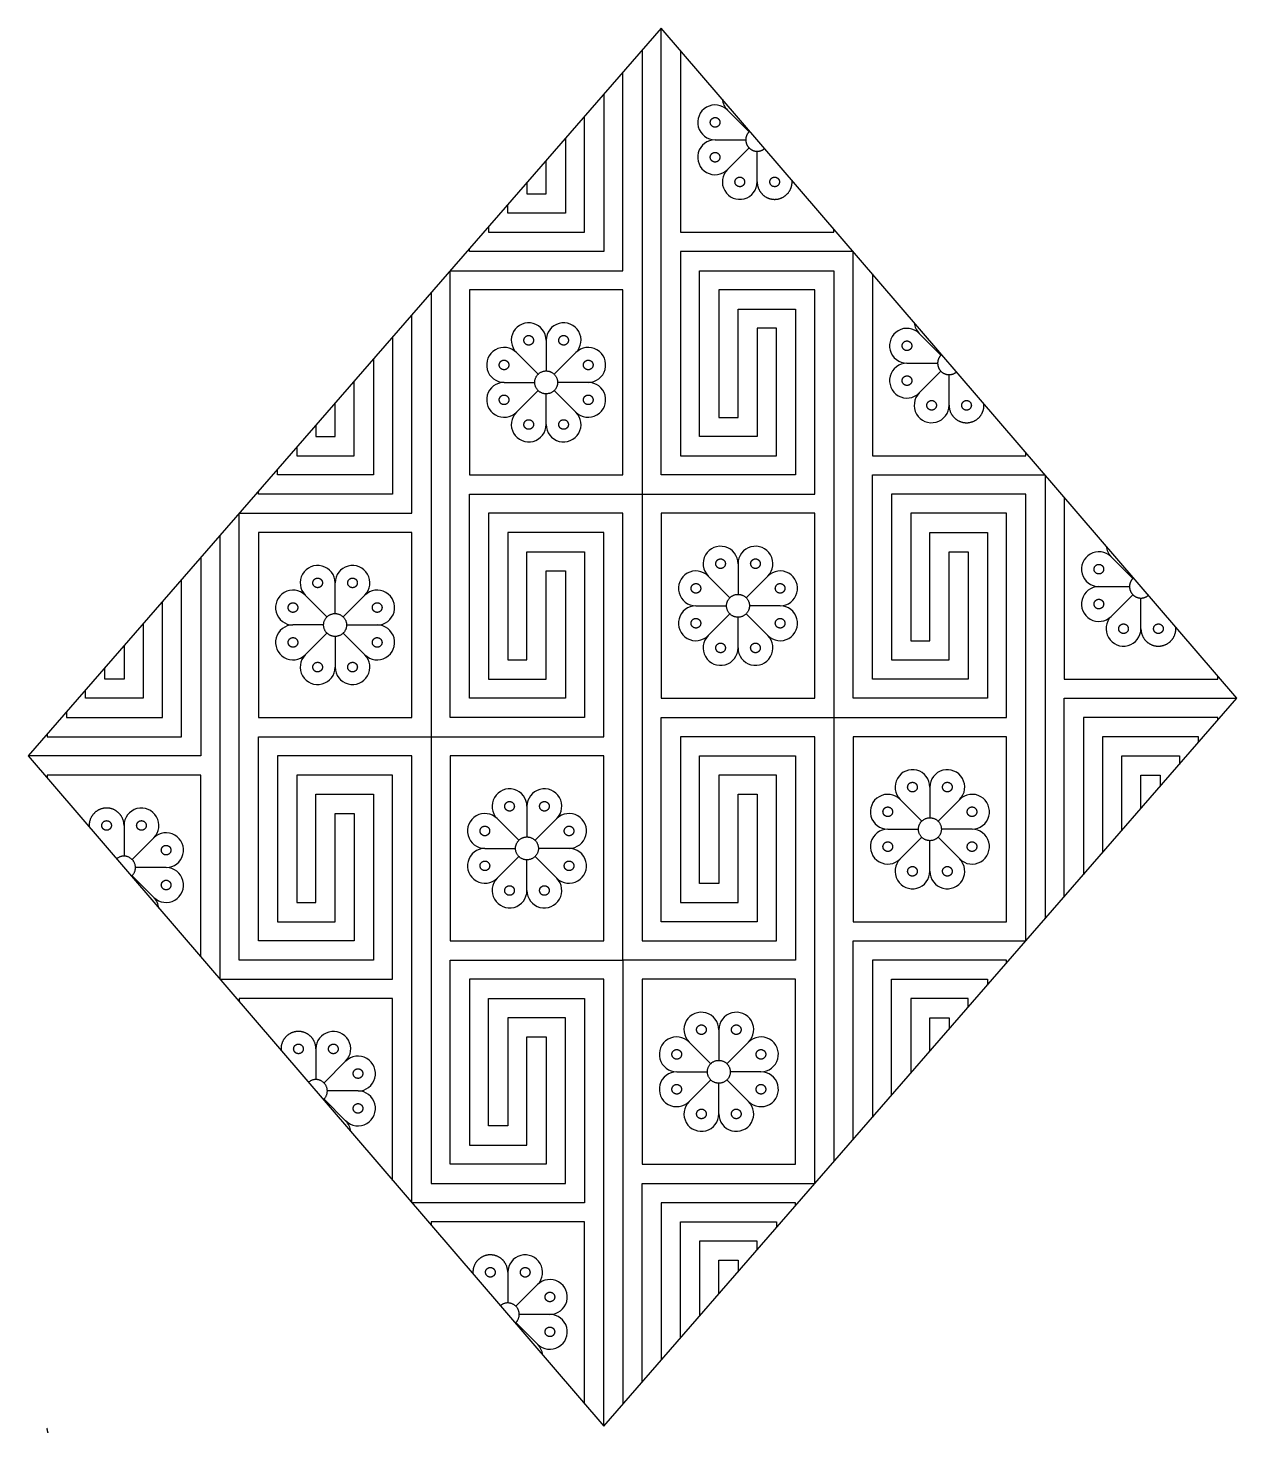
# Model space of a CAD drawing. Header units: millimetres. Extents: x -101 to 102, y -117 to 99.
# Drawn here: x 11.37 to 52.86, y -49.96 to -1.75 of the extents above; entities that cross this region are included whole.
import ezdxf

# ---------------------------------------------------------------- set-up
doc = ezdxf.new("R2010")
doc.units = ezdxf.units.MM
doc.header["$MEASUREMENT"] = 0
doc.layers.add('Layer 03', color=5, linetype='Continuous')

msp = doc.modelspace()

# ---------------------------------------------------------------- linework, layer by layer
at = {"layer": 'Layer 03'}
for p, q in [((33.102, -1.749), (11.373, -26.723)), ((33.102, -17.082), (33.102, -1.749)), ((52.857, -24.748), (33.102, -1.749)), ((32.444, -2.506), (32.444, -17.74)), ((33.761, -2.516), (33.761, -8.757)), ((31.785, -10.074), (31.785, -3.263)), ((31.127, -4.019), (31.127, -9.415)), ((30.469, -8.757), (30.469, -4.776)), ((35.373, -4.56), (36.117, -5.304)), ((29.81, -5.533), (29.81, -8.098)), ((34.95, -5.582), (36.002, -5.582)), ((35.373, -6.604), (36.117, -5.86)), ((36.395, -7.027), (36.395, -5.975)), ((29.152, -7.44), (29.152, -6.29)), ((28.493, -7.047), (28.493, -7.44)), ((28.493, -7.44), (29.152, -7.44)), ((27.835, -8.098), (27.835, -7.803)), ((29.81, -8.098), (27.835, -8.098)), ((27.176, -8.56), (27.176, -8.757)), ((39.028, -8.757), (39.028, -8.648)), ((27.176, -8.757), (30.469, -8.757)), ((33.761, -8.757), (39.028, -8.757)), ((26.518, -9.415), (26.518, -9.317)), ((31.127, -9.415), (26.518, -9.415)), ((39.687, -9.415), (33.761, -9.415)), ((33.761, -9.415), (33.761, -16.423)), ((39.687, -24.748), (39.687, -9.415)), ((25.859, -25.407), (25.859, -10.074)), ((25.859, -10.074), (31.785, -10.074)), ((34.419, -15.765), (34.419, -10.074)), ((34.419, -10.074), (39.028, -10.074)), ((39.028, -10.074), (39.028, -25.407)), ((40.346, -10.182), (40.346, -16.423)), ((25.2, -10.831), (25.201, -26.065)), ((31.785, -10.732), (26.518, -10.732)), ((26.518, -10.732), (26.518, -17.082)), ((31.785, -17.082), (31.785, -10.732)), ((38.37, -10.732), (35.078, -10.732)), ((35.078, -10.732), (35.078, -15.106)), ((38.37, -17.74), (38.37, -10.732)), ((35.736, -15.106), (35.736, -11.391)), ((35.736, -11.391), (37.712, -11.391)), ((37.712, -11.391), (37.712, -17.082)), ((24.542, -18.399), (24.542, -11.588)), ((37.053, -12.049), (36.395, -12.049)), ((36.395, -12.049), (36.395, -15.765)), ((37.053, -16.423), (37.053, -12.049)), ((23.884, -12.344), (23.884, -17.74)), ((29.151, -12.462), (29.151, -13.514)), ((41.958, -12.227), (42.701, -12.971)), ((28.13, -12.885), (28.874, -13.629)), ((30.173, -12.885), (29.429, -13.629)), ((23.225, -13.101), (23.225, -17.082)), ((41.534, -13.248), (42.586, -13.248)), ((22.567, -16.423), (22.567, -13.858)), ((27.707, -13.907), (28.758, -13.907)), ((30.596, -13.907), (29.544, -13.907)), ((41.958, -14.27), (42.701, -13.526)), ((42.979, -14.693), (42.979, -13.642)), ((28.13, -14.929), (28.874, -14.185)), ((29.151, -15.352), (29.151, -14.3)), ((30.173, -14.929), (29.429, -14.185)), ((21.908, -15.765), (21.908, -14.615)), ((21.25, -15.371), (21.25, -15.765)), ((35.078, -15.106), (35.736, -15.106)), ((21.25, -15.765), (21.908, -15.765)), ((36.395, -15.765), (34.419, -15.765)), ((20.592, -16.128), (20.592, -16.423)), ((45.613, -16.423), (45.613, -16.315)), ((20.592, -16.423), (22.567, -16.423)), ((33.761, -16.423), (37.053, -16.423)), ((40.346, -16.423), (45.613, -16.423)), ((19.933, -17.082), (19.933, -16.885)), ((23.225, -17.082), (19.933, -17.082)), ((26.518, -17.082), (31.785, -17.082)), ((37.712, -17.082), (33.102, -17.082)), ((40.346, -24.09), (40.346, -17.082)), ((40.346, -17.082), (46.272, -17.082)), ((46.272, -17.082), (46.272, -32.316)), ((19.275, -17.74), (19.275, -17.642)), ((23.884, -17.74), (19.275, -17.74)), ((26.518, -24.748), (26.518, -17.74)), ((26.518, -17.74), (32.444, -17.74)), ((32.444, -17.74), (38.37, -17.74)), ((32.444, -17.74), (32.444, -33.073)), ((45.613, -17.74), (41.004, -17.74)), ((41.004, -17.74), (41.004, -23.431)), ((45.613, -33.073), (45.613, -17.74)), ((46.93, -17.848), (46.93, -24.09)), ((18.616, -33.731), (18.616, -18.399)), ((18.616, -18.399), (18.616, -18.399)), ((18.616, -18.399), (24.542, -18.399)), ((31.786, -18.399), (27.176, -18.399)), ((27.176, -18.399), (27.176, -24.09)), ((31.786, -33.731), (31.786, -18.399)), ((38.37, -18.399), (33.102, -18.399)), ((33.102, -18.399), (33.102, -24.748)), ((38.37, -24.748), (38.37, -18.399)), ((44.955, -18.399), (41.663, -18.399)), ((41.663, -18.399), (41.663, -22.773)), ((44.955, -25.407), (44.955, -18.399)), ((17.958, -19.155), (17.958, -34.39)), ((24.542, -19.057), (19.275, -19.057)), ((19.275, -19.057), (19.275, -25.407)), ((24.542, -25.407), (24.542, -19.057)), ((31.127, -19.057), (27.835, -19.057)), ((27.835, -19.057), (27.835, -23.431)), ((31.127, -26.065), (31.127, -19.057)), ((42.321, -22.773), (42.321, -19.057)), ((42.321, -19.057), (44.296, -19.057)), ((44.296, -19.057), (44.296, -24.748)), ((28.493, -23.431), (28.493, -19.716)), ((28.493, -19.716), (30.469, -19.716)), ((30.469, -19.716), (30.469, -25.407)), ((42.98, -23.431), (42.98, -19.716)), ((42.98, -19.716), (43.638, -19.716)), ((43.638, -19.716), (43.638, -24.09)), ((17.299, -19.912), (17.299, -26.723)), ((35.736, -20.128), (35.736, -21.18)), ((48.542, -19.893), (49.286, -20.637)), ((16.641, -26.065), (16.641, -20.669)), ((29.152, -24.09), (29.152, -20.374)), ((29.152, -20.374), (29.81, -20.374)), ((29.81, -20.374), (29.81, -24.748)), ((34.714, -20.552), (35.458, -21.295)), ((36.758, -20.552), (36.014, -21.295)), ((21.63, -21.954), (20.887, -21.21)), ((21.908, -21.839), (21.908, -20.787)), ((22.186, -21.954), (22.93, -21.21)), ((48.119, -20.915), (49.171, -20.915)), ((48.542, -21.937), (49.286, -21.193)), ((15.982, -25.407), (15.982, -21.426)), ((34.291, -21.573), (35.343, -21.573)), ((37.181, -21.573), (36.129, -21.573)), ((49.564, -22.36), (49.564, -21.308)), ((34.714, -22.595), (35.458, -21.851)), ((35.736, -23.018), (35.736, -21.966)), ((36.758, -22.595), (36.014, -21.851)), ((15.324, -22.183), (15.324, -24.748)), ((21.515, -22.232), (20.463, -22.232)), ((21.63, -22.51), (20.887, -23.254)), ((21.908, -22.625), (21.908, -23.677)), ((22.186, -22.51), (22.93, -23.254)), ((22.301, -22.232), (23.353, -22.232)), ((14.665, -22.939), (14.665, -24.09)), ((41.663, -22.773), (42.321, -22.773)), ((27.835, -23.431), (28.493, -23.431)), ((41.004, -23.431), (42.98, -23.431)), ((14.007, -24.09), (14.007, -23.696)), ((14.665, -24.09), (14.007, -24.09)), ((27.176, -24.09), (29.152, -24.09)), ((43.638, -24.09), (40.346, -24.09)), ((46.93, -24.09), (52.198, -24.09)), ((52.198, -24.09), (52.198, -23.981)), ((13.348, -24.748), (13.348, -24.453)), ((15.324, -24.748), (13.348, -24.748)), ((29.81, -24.748), (26.518, -24.748)), ((31.127, -49.723), (52.857, -24.748)), ((33.102, -24.748), (38.37, -24.748)), ((44.296, -24.748), (39.687, -24.748)), ((46.93, -31.559), (46.93, -24.748)), ((46.93, -24.748), (52.857, -24.748)), ((12.69, -25.21), (12.69, -25.407)), ((12.69, -25.407), (15.982, -25.407)), ((19.275, -25.407), (24.542, -25.407)), ((30.469, -25.407), (25.859, -25.407)), ((33.102, -32.414), (33.102, -25.407)), ((33.102, -25.407), (39.029, -25.407)), ((39.028, -25.407), (39.029, -40.641)), ((39.029, -25.407), (44.955, -25.407)), ((52.198, -25.407), (47.589, -25.407)), ((47.589, -25.407), (47.589, -30.803)), ((52.198, -25.505), (52.198, -25.407)), ((12.031, -25.967), (12.031, -26.065)), ((12.031, -26.065), (16.641, -26.065)), ((19.275, -33.073), (19.275, -26.065)), ((19.275, -26.065), (25.201, -26.065)), ((25.201, -26.065), (31.127, -26.065)), ((25.201, -26.065), (25.201, -41.398)), ((38.37, -26.065), (33.761, -26.065)), ((33.761, -26.065), (33.761, -31.756)), ((38.37, -41.398), (38.37, -26.065)), ((44.954, -26.065), (39.687, -26.065)), ((39.687, -26.065), (39.687, -32.414)), ((44.954, -32.414), (44.954, -26.065)), ((51.54, -26.065), (48.247, -26.065)), ((48.247, -26.065), (48.247, -30.046)), ((51.54, -26.262), (51.54, -26.065)), ((17.299, -26.723), (11.373, -26.723)), ((11.373, -26.723), (31.127, -49.723)), ((24.542, -26.723), (19.933, -26.723)), ((19.933, -26.723), (19.933, -32.414)), ((24.542, -42.056), (24.542, -26.723)), ((31.127, -26.723), (25.859, -26.723)), ((25.859, -26.723), (25.859, -33.073)), ((31.127, -33.073), (31.127, -26.723)), ((34.419, -26.723), (37.712, -26.723)), ((34.419, -31.098), (34.419, -26.723)), ((37.712, -26.723), (37.712, -33.731)), ((48.906, -29.289), (48.906, -26.723)), ((48.906, -26.723), (50.881, -26.723)), ((50.881, -26.723), (50.881, -27.018)), ((17.299, -27.382), (12.031, -27.382)), ((12.031, -27.382), (12.031, -27.49)), ((17.299, -33.623), (17.299, -27.382)), ((23.884, -27.382), (20.592, -27.382)), ((20.592, -27.382), (20.592, -31.756)), ((23.884, -34.39), (23.884, -27.382)), ((37.053, -27.382), (35.078, -27.382)), ((35.078, -27.382), (35.078, -31.098)), ((37.053, -33.073), (37.053, -27.382)), ((49.564, -28.532), (49.564, -27.382)), ((49.564, -27.382), (50.223, -27.382)), ((50.223, -27.382), (50.223, -27.775)), ((42.321, -27.795), (42.321, -28.847)), ((21.25, -31.756), (21.25, -28.04)), ((21.25, -28.04), (23.225, -28.04)), ((23.225, -28.04), (23.225, -33.731)), ((35.736, -31.756), (35.736, -28.04)), ((35.736, -28.04), (36.395, -28.04)), ((36.395, -28.04), (36.395, -32.414)), ((41.299, -28.218), (42.043, -28.962)), ((43.343, -28.218), (42.599, -28.962)), ((21.908, -32.414), (21.908, -28.699)), ((21.908, -28.699), (22.567, -28.699)), ((22.567, -28.699), (22.567, -33.073)), ((27.471, -28.877), (28.215, -29.62)), ((28.493, -28.453), (28.493, -29.505)), ((29.515, -28.877), (28.771, -29.62)), ((14.665, -29.112), (14.665, -30.164)), ((40.876, -29.24), (41.928, -29.24)), ((43.766, -29.24), (42.714, -29.24)), ((15.687, -29.535), (14.943, -30.279)), ((41.299, -30.261), (42.043, -29.518)), ((42.321, -30.685), (42.321, -29.633)), ((43.343, -30.261), (42.599, -29.518)), ((27.048, -29.898), (28.1, -29.898)), ((27.471, -30.92), (28.215, -30.176)), ((28.493, -31.343), (28.493, -30.291)), ((29.515, -30.92), (28.771, -30.176)), ((29.938, -29.898), (28.886, -29.898)), ((15.687, -31.578), (14.943, -30.835)), ((16.11, -30.557), (15.058, -30.557)), ((35.078, -31.098), (34.419, -31.098)), ((20.592, -31.756), (21.25, -31.756)), ((33.761, -31.756), (35.736, -31.756)), ((19.933, -32.414), (21.908, -32.414)), ((36.395, -32.414), (33.102, -32.414)), ((39.687, -32.414), (44.954, -32.414)), ((22.567, -33.073), (19.275, -33.073)), ((25.859, -33.073), (31.127, -33.073)), ((32.444, -33.073), (37.053, -33.073)), ((39.687, -39.884), (39.687, -33.073)), ((39.687, -33.073), (45.613, -33.073)), ((23.225, -33.731), (18.616, -33.731)), ((25.859, -40.739), (25.859, -33.731)), ((25.859, -33.731), (31.786, -33.731)), ((31.786, -33.731), (31.786, -48.966)), ((37.712, -33.731), (31.786, -33.731)), ((44.955, -33.731), (40.346, -33.731)), ((40.346, -33.731), (40.346, -39.127)), ((44.955, -33.83), (44.955, -33.731)), ((17.958, -34.39), (23.884, -34.39)), ((31.127, -34.39), (26.518, -34.39)), ((26.518, -34.39), (26.518, -40.081)), ((31.127, -49.723), (31.127, -34.39)), ((37.711, -34.39), (32.444, -34.39)), ((32.444, -34.39), (32.444, -40.739)), ((37.711, -40.739), (37.711, -34.39)), ((41.004, -38.371), (41.004, -34.39)), ((41.004, -34.39), (44.296, -34.39)), ((44.296, -34.39), (44.296, -34.587)), ((23.883, -35.048), (18.616, -35.048)), ((18.616, -35.048), (18.616, -35.157)), ((23.883, -41.289), (23.883, -35.048)), ((27.176, -39.422), (27.176, -35.048)), ((27.176, -35.048), (30.469, -35.048)), ((30.469, -35.048), (30.469, -42.056)), ((43.638, -35.048), (41.663, -35.048)), ((41.663, -35.048), (41.663, -37.614)), ((43.638, -35.343), (43.638, -35.048)), ((29.81, -35.707), (27.835, -35.707)), ((27.835, -35.707), (27.835, -39.422)), ((29.81, -41.398), (29.81, -35.707)), ((35.078, -36.12), (35.078, -37.172)), ((42.321, -36.857), (42.321, -35.707)), ((42.321, -35.707), (42.98, -35.707)), ((42.98, -35.707), (42.98, -36.1)), ((28.493, -40.081), (28.493, -36.365)), ((28.493, -36.365), (29.152, -36.365)), ((29.152, -36.365), (29.152, -40.739)), ((34.056, -36.543), (34.8, -37.287)), ((36.099, -36.543), (35.356, -37.287)), ((21.25, -36.778), (21.25, -37.83)), ((22.271, -37.201), (21.528, -37.945)), ((33.633, -37.565), (34.685, -37.565)), ((36.523, -37.565), (35.471, -37.565)), ((34.056, -38.586), (34.8, -37.843)), ((35.078, -39.009), (35.078, -37.958)), ((36.099, -38.586), (35.356, -37.843)), ((22.271, -39.245), (21.528, -38.501)), ((22.695, -38.223), (21.643, -38.223)), ((27.835, -39.422), (27.176, -39.422)), ((26.518, -40.081), (28.493, -40.081)), ((29.152, -40.739), (25.859, -40.739)), ((32.444, -40.739), (37.711, -40.739)), ((25.201, -41.398), (29.81, -41.398)), ((32.444, -48.209), (32.444, -41.398)), ((32.444, -41.398), (38.37, -41.398)), ((30.469, -42.056), (24.542, -42.056)), ((37.712, -42.056), (33.102, -42.056)), ((33.102, -42.056), (33.102, -47.452)), ((37.712, -42.155), (37.712, -42.056)), ((30.468, -42.715), (25.201, -42.715)), ((25.201, -42.715), (25.201, -42.823)), ((30.468, -48.955), (30.468, -42.715)), ((33.761, -46.695), (33.761, -42.715)), ((33.761, -42.715), (37.053, -42.715)), ((37.053, -42.715), (37.053, -42.911)), ((36.395, -43.373), (34.419, -43.373)), ((34.419, -43.373), (34.419, -45.939)), ((36.395, -43.668), (36.395, -43.373)), ((35.078, -45.182), (35.078, -44.032)), ((35.078, -44.032), (35.736, -44.032)), ((35.736, -44.032), (35.736, -44.425)), ((27.834, -44.445), (27.834, -45.496)), ((28.856, -44.868), (28.112, -45.612)), ((28.856, -46.911), (28.112, -46.167)), ((29.279, -45.889), (28.228, -45.889))]:
    msp.add_line(p, q, dxfattribs=at)
for centre, start, end in [((35.796, -4.137), 185.161, 225), ((34.95, -4.984), 45, 270), ((34.95, -6.181), 90, 315), ((35.796, -7.027), 135, 360), ((28.553, -12.462), 360, 225), ((29.75, -12.462), 315, 180), ((41.534, -12.65), 45, 270), ((42.381, -11.804), 185.161, 225), ((27.707, -13.308), 45, 270), ((30.596, -13.308), 270, 135), ((41.534, -13.847), 90, 315), ((27.707, -14.505), 90, 315), ((30.596, -14.505), 225, 90), ((42.381, -14.693), 135, 360), ((28.553, -15.352), 135, 360), ((29.75, -15.352), 180, 45), ((35.138, -20.128), 360, 225), ((36.335, -20.128), 315, 180), ((48.119, -20.316), 45, 270), ((48.965, -19.47), 185.161, 225), ((21.31, -20.787), 360, 225), ((22.507, -20.787), 315, 180), ((34.291, -20.975), 45, 270), ((37.181, -20.975), 270, 135), ((20.463, -21.633), 45, 270), ((23.353, -21.633), 270, 135), ((48.119, -21.513), 90, 315), ((34.291, -22.172), 90, 315), ((37.181, -22.172), 225, 90), ((48.965, -22.36), 135, 360), ((20.463, -22.83), 90, 315), ((23.353, -22.83), 225, 90), ((35.138, -23.018), 135, 360), ((36.335, -23.018), 180, 45), ((21.31, -23.677), 135, 360), ((22.507, -23.677), 180, 45), ((41.722, -27.795), 360, 225), ((42.919, -27.795), 315, 180), ((27.894, -28.453), 360, 225), ((29.091, -28.453), 315, 180), ((40.876, -28.641), 45, 270), ((43.766, -28.641), 270, 135), ((15.264, -29.112), 315, 180), ((27.048, -29.3), 45, 270), ((29.938, -29.3), 270, 135), ((16.11, -29.958), 270, 135), ((40.876, -29.838), 90, 315), ((43.766, -29.838), 225, 90), ((27.048, -30.497), 90, 315), ((29.938, -30.497), 225, 90), ((41.722, -30.685), 135, 360), ((42.919, -30.685), 180, 45), ((16.11, -31.155), 225, 90), ((27.894, -31.343), 135, 360), ((29.091, -31.343), 180, 45), ((15.264, -32.002), 5.2165, 45), ((34.479, -36.12), 360, 225), ((35.676, -36.12), 315, 180), ((21.848, -36.778), 315, 180), ((33.633, -36.966), 45, 270), ((36.523, -36.966), 270, 135), ((22.695, -37.625), 270, 135), ((33.633, -38.163), 90, 315), ((36.523, -38.163), 225, 90), ((22.695, -38.822), 225, 90), ((34.479, -39.009), 135, 360), ((35.676, -39.009), 180, 45), ((21.848, -39.668), 5.2165, 45), ((28.433, -44.445), 315, 180), ((29.279, -45.291), 270, 135), ((29.279, -46.488), 225, 90), ((28.433, -47.334), 5.2165, 45)]:
    msp.add_arc(centre, 0.598, start, end, dxfattribs=at)
for points, weights, knots in [([(35.02, -4.834), (34.871, -4.764), (34.8, -4.913), (34.73, -5.062), (34.879, -5.133), (35.029, -5.203), (35.099, -5.054), (35.17, -4.905), (35.02, -4.834)], [1, 0.707106781187, 1, 0.707106781187, 1, 0.707106781187, 1, 0.707106781187, 1], [0, 0, 0, 0.433395, 0.433395, 0.866791, 0.866791, 1.300186, 1.300186, 1.733581, 1.733581, 1.733581]), ([(36.139, -5.284), (36.015, -5.39), (36.003, -5.552), (35.99, -5.715), (36.096, -5.838), (36.203, -5.962), (36.365, -5.974), (36.527, -5.986), (36.651, -5.88)], [1, 0.923838582154, 1, 0.923838582154, 1, 0.923838582154, 1, 0.923838582154, 1], [1.723481, 1.723481, 1.723481, 2.239307, 2.239307, 2.755134, 2.755134, 3.27096, 3.27096, 3.786787, 3.786787, 3.786787]), ([(34.894, -6.025), (34.738, -6.081), (34.794, -6.236), (34.85, -6.392), (35.005, -6.336), (35.161, -6.28), (35.105, -6.125), (35.049, -5.969), (34.894, -6.025)], [1, 0.707106781187, 1, 0.707106781187, 1, 0.707106781187, 1, 0.707106781187, 1], [0, 0, 0, 0.433395, 0.433395, 0.866791, 0.866791, 1.300186, 1.300186, 1.733581, 1.733581, 1.733581]), ([(35.647, -6.957), (35.576, -7.106), (35.726, -7.176), (35.875, -7.247), (35.945, -7.097), (36.016, -6.948), (35.867, -6.878), (35.717, -6.807), (35.647, -6.957)], [1, 0.707106781187, 1, 0.707106781187, 1, 0.707106781187, 1, 0.707106781187, 1], [0, 0, 0, 0.433395, 0.433395, 0.866791, 0.866791, 1.300186, 1.300186, 1.733581, 1.733581, 1.733581]), ([(36.395, -7.027), (36.395, -7.283), (36.58, -7.46), (36.765, -7.637), (37.02, -7.625), (37.276, -7.613), (37.444, -7.42), (37.612, -7.227), (37.589, -6.973)], [1, 0.919464582292, 1, 0.919464582292, 1, 0.919464582292, 1, 0.919464582292, 1], [0, 0, 0, 0.808008, 0.808008, 1.616015, 1.616015, 2.424023, 2.424023, 3.232031, 3.232031, 3.232031]), ([(36.838, -7.083), (36.893, -7.238), (37.049, -7.182), (37.204, -7.127), (37.149, -6.971), (37.093, -6.816), (36.937, -6.872), (36.782, -6.927), (36.838, -7.083)], [1, 0.707106781187, 1, 0.707106781187, 1, 0.707106781187, 1, 0.707106781187, 1], [0, 0, 0, 0.433395, 0.433395, 0.866791, 0.866791, 1.300186, 1.300186, 1.733581, 1.733581, 1.733581]), ([(28.708, -12.406), (28.653, -12.251), (28.497, -12.307), (28.342, -12.362), (28.397, -12.518), (28.453, -12.673), (28.609, -12.618), (28.764, -12.562), (28.708, -12.406)], [1, 0.707106781187, 1, 0.707106781187, 1, 0.707106781187, 1, 0.707106781187, 1], [0, 0, 0, 0.433395, 0.433395, 0.866791, 0.866791, 1.300186, 1.300186, 1.733581, 1.733581, 1.733581]), ([(29.899, -12.533), (29.97, -12.383), (29.82, -12.313), (29.671, -12.242), (29.601, -12.392), (29.53, -12.541), (29.679, -12.611), (29.829, -12.682), (29.899, -12.533)], [1, 0.707106781187, 1, 0.707106781187, 1, 0.707106781187, 1, 0.707106781187, 1], [0, 0, 0, 0.433395, 0.433395, 0.866791, 0.866791, 1.300186, 1.300186, 1.733581, 1.733581, 1.733581]), ([(41.605, -12.501), (41.456, -12.43), (41.385, -12.579), (41.315, -12.729), (41.464, -12.799), (41.613, -12.87), (41.684, -12.72), (41.754, -12.571), (41.605, -12.501)], [1, 0.707106781187, 1, 0.707106781187, 1, 0.707106781187, 1, 0.707106781187, 1], [0, 0, 0, 0.433395, 0.433395, 0.866791, 0.866791, 1.300186, 1.300186, 1.733581, 1.733581, 1.733581]), ([(42.723, -12.95), (42.6, -13.056), (42.587, -13.219), (42.575, -13.381), (42.681, -13.505), (42.787, -13.628), (42.95, -13.64), (43.112, -13.653), (43.236, -13.547)], [1, 0.923838582154, 1, 0.923838582154, 1, 0.923838582154, 1, 0.923838582154, 1], [1.723481, 1.723481, 1.723481, 2.239307, 2.239307, 2.755134, 2.755134, 3.27096, 3.27096, 3.786787, 3.786787, 3.786787]), ([(27.777, -13.159), (27.628, -13.089), (27.557, -13.238), (27.487, -13.387), (27.636, -13.458), (27.785, -13.528), (27.856, -13.379), (27.926, -13.23), (27.777, -13.159)], [1, 0.707106781187, 1, 0.707106781187, 1, 0.707106781187, 1, 0.707106781187, 1], [0, 0, 0, 0.433395, 0.433395, 0.866791, 0.866791, 1.300186, 1.300186, 1.733581, 1.733581, 1.733581]), ([(30.652, -13.464), (30.808, -13.408), (30.752, -13.253), (30.696, -13.097), (30.541, -13.153), (30.385, -13.209), (30.441, -13.364), (30.497, -13.52), (30.652, -13.464)], [1, 0.707106781187, 1, 0.707106781187, 1, 0.707106781187, 1, 0.707106781187, 1], [0, 0, 0, 0.433395, 0.433395, 0.866791, 0.866791, 1.300186, 1.300186, 1.733581, 1.733581, 1.733581]), ([(29.521, -14.04), (29.654, -13.67), (29.284, -13.537), (28.914, -13.404), (28.782, -13.774), (28.649, -14.144), (29.019, -14.277), (29.388, -14.41), (29.521, -14.04)], [1, 0.707106781187, 1, 0.707106781187, 1, 0.707106781187, 1, 0.707106781187, 1], [0, 0, 0, 1.031372, 1.031372, 2.062744, 2.062744, 3.094116, 3.094116, 4.125488, 4.125488, 4.125488]), ([(41.479, -13.692), (41.323, -13.747), (41.379, -13.903), (41.435, -14.058), (41.59, -14.002), (41.746, -13.947), (41.69, -13.791), (41.634, -13.636), (41.479, -13.692)], [1, 0.707106781187, 1, 0.707106781187, 1, 0.707106781187, 1, 0.707106781187, 1], [0, 0, 0, 0.433395, 0.433395, 0.866791, 0.866791, 1.300186, 1.300186, 1.733581, 1.733581, 1.733581]), ([(27.651, -14.35), (27.495, -14.406), (27.551, -14.561), (27.607, -14.717), (27.762, -14.661), (27.918, -14.605), (27.862, -14.45), (27.806, -14.294), (27.651, -14.35)], [1, 0.707106781187, 1, 0.707106781187, 1, 0.707106781187, 1, 0.707106781187, 1], [0, 0, 0, 0.433395, 0.433395, 0.866791, 0.866791, 1.300186, 1.300186, 1.733581, 1.733581, 1.733581]), ([(30.526, -14.655), (30.675, -14.725), (30.746, -14.576), (30.816, -14.427), (30.667, -14.356), (30.517, -14.286), (30.447, -14.435), (30.376, -14.584), (30.526, -14.655)], [1, 0.707106781187, 1, 0.707106781187, 1, 0.707106781187, 1, 0.707106781187, 1], [0, 0, 0, 0.433395, 0.433395, 0.866791, 0.866791, 1.300186, 1.300186, 1.733581, 1.733581, 1.733581]), ([(42.231, -14.623), (42.161, -14.772), (42.31, -14.843), (42.46, -14.913), (42.53, -14.764), (42.601, -14.615), (42.451, -14.544), (42.302, -14.474), (42.231, -14.623)], [1, 0.707106781187, 1, 0.707106781187, 1, 0.707106781187, 1, 0.707106781187, 1], [0, 0, 0, 0.433395, 0.433395, 0.866791, 0.866791, 1.300186, 1.300186, 1.733581, 1.733581, 1.733581]), ([(42.979, -14.693), (42.979, -14.949), (43.164, -15.126), (43.349, -15.303), (43.605, -15.291), (43.861, -15.28), (44.029, -15.087), (44.197, -14.894), (44.174, -14.639)], [1, 0.919464582292, 1, 0.919464582292, 1, 0.919464582292, 1, 0.919464582292, 1], [0, 0, 0, 0.808008, 0.808008, 1.616015, 1.616015, 2.424023, 2.424023, 3.232031, 3.232031, 3.232031]), ([(43.422, -14.749), (43.478, -14.905), (43.634, -14.849), (43.789, -14.793), (43.733, -14.638), (43.677, -14.482), (43.522, -14.538), (43.367, -14.594), (43.422, -14.749)], [1, 0.707106781187, 1, 0.707106781187, 1, 0.707106781187, 1, 0.707106781187, 1], [0, 0, 0, 0.433395, 0.433395, 0.866791, 0.866791, 1.300186, 1.300186, 1.733581, 1.733581, 1.733581]), ([(28.404, -15.281), (28.333, -15.431), (28.482, -15.501), (28.632, -15.572), (28.702, -15.422), (28.773, -15.273), (28.623, -15.202), (28.474, -15.132), (28.404, -15.281)], [1, 0.707106781187, 1, 0.707106781187, 1, 0.707106781187, 1, 0.707106781187, 1], [0, 0, 0, 0.433395, 0.433395, 0.866791, 0.866791, 1.300186, 1.300186, 1.733581, 1.733581, 1.733581]), ([(29.594, -15.408), (29.65, -15.563), (29.806, -15.507), (29.961, -15.452), (29.905, -15.296), (29.85, -15.141), (29.694, -15.196), (29.539, -15.252), (29.594, -15.408)], [1, 0.707106781187, 1, 0.707106781187, 1, 0.707106781187, 1, 0.707106781187, 1], [0, 0, 0, 0.433395, 0.433395, 0.866791, 0.866791, 1.300186, 1.300186, 1.733581, 1.733581, 1.733581]), ([(35.293, -20.073), (35.237, -19.917), (35.082, -19.973), (34.926, -20.029), (34.982, -20.184), (35.038, -20.34), (35.193, -20.284), (35.349, -20.228), (35.293, -20.073)], [1, 0.707106781187, 1, 0.707106781187, 1, 0.707106781187, 1, 0.707106781187, 1], [0, 0, 0, 0.433395, 0.433395, 0.866791, 0.866791, 1.300186, 1.300186, 1.733581, 1.733581, 1.733581]), ([(36.484, -20.199), (36.554, -20.05), (36.405, -19.979), (36.256, -19.909), (36.185, -20.058), (36.115, -20.207), (36.264, -20.278), (36.413, -20.348), (36.484, -20.199)], [1, 0.707106781187, 1, 0.707106781187, 1, 0.707106781187, 1, 0.707106781187, 1], [0, 0, 0, 0.433395, 0.433395, 0.866791, 0.866791, 1.300186, 1.300186, 1.733581, 1.733581, 1.733581]), ([(48.19, -20.167), (48.04, -20.097), (47.97, -20.246), (47.899, -20.395), (48.049, -20.466), (48.198, -20.536), (48.268, -20.387), (48.339, -20.238), (48.19, -20.167)], [1, 0.707106781187, 1, 0.707106781187, 1, 0.707106781187, 1, 0.707106781187, 1], [0, 0, 0, 0.433395, 0.433395, 0.866791, 0.866791, 1.300186, 1.300186, 1.733581, 1.733581, 1.733581]), ([(21.465, -20.731), (21.409, -20.576), (21.254, -20.631), (21.099, -20.687), (21.154, -20.843), (21.21, -20.998), (21.366, -20.942), (21.521, -20.887), (21.465, -20.731)], [1, 0.707106781187, 1, 0.707106781187, 1, 0.707106781187, 1, 0.707106781187, 1], [0, 0, 0, 0.433395, 0.433395, 0.866791, 0.866791, 1.300186, 1.300186, 1.733581, 1.733581, 1.733581]), ([(22.656, -20.857), (22.727, -20.708), (22.577, -20.638), (22.428, -20.567), (22.357, -20.716), (22.287, -20.866), (22.436, -20.936), (22.586, -21.007), (22.656, -20.857)], [1, 0.707106781187, 1, 0.707106781187, 1, 0.707106781187, 1, 0.707106781187, 1], [0, 0, 0, 0.433395, 0.433395, 0.866791, 0.866791, 1.300186, 1.300186, 1.733581, 1.733581, 1.733581]), ([(49.308, -20.617), (49.184, -20.723), (49.172, -20.885), (49.16, -21.047), (49.266, -21.171), (49.372, -21.295), (49.534, -21.307), (49.697, -21.319), (49.82, -21.213)], [1, 0.923838582154, 1, 0.923838582154, 1, 0.923838582154, 1, 0.923838582154, 1], [1.723481, 1.723481, 1.723481, 2.239307, 2.239307, 2.755134, 2.755134, 3.27096, 3.27096, 3.786787, 3.786787, 3.786787]), ([(34.362, -20.825), (34.212, -20.755), (34.142, -20.904), (34.071, -21.054), (34.221, -21.124), (34.37, -21.195), (34.441, -21.045), (34.511, -20.896), (34.362, -20.825)], [1, 0.707106781187, 1, 0.707106781187, 1, 0.707106781187, 1, 0.707106781187, 1], [0, 0, 0, 0.433395, 0.433395, 0.866791, 0.866791, 1.300186, 1.300186, 1.733581, 1.733581, 1.733581]), ([(36.106, -21.706), (36.239, -21.336), (35.869, -21.203), (35.499, -21.071), (35.366, -21.44), (35.233, -21.81), (35.603, -21.943), (35.973, -22.076), (36.106, -21.706)], [1, 0.707106781187, 1, 0.707106781187, 1, 0.707106781187, 1, 0.707106781187, 1], [0, 0, 0, 1.031372, 1.031372, 2.062744, 2.062744, 3.094116, 3.094116, 4.125488, 4.125488, 4.125488]), ([(37.237, -21.13), (37.392, -21.075), (37.336, -20.919), (37.281, -20.764), (37.125, -20.819), (36.97, -20.875), (37.026, -21.031), (37.081, -21.186), (37.237, -21.13)], [1, 0.707106781187, 1, 0.707106781187, 1, 0.707106781187, 1, 0.707106781187, 1], [0, 0, 0, 0.433395, 0.433395, 0.866791, 0.866791, 1.300186, 1.300186, 1.733581, 1.733581, 1.733581]), ([(20.534, -21.484), (20.384, -21.413), (20.314, -21.563), (20.244, -21.712), (20.393, -21.783), (20.542, -21.853), (20.613, -21.704), (20.683, -21.554), (20.534, -21.484)], [1, 0.707106781187, 1, 0.707106781187, 1, 0.707106781187, 1, 0.707106781187, 1], [0, 0, 0, 0.433395, 0.433395, 0.866791, 0.866791, 1.300186, 1.300186, 1.733581, 1.733581, 1.733581]), ([(23.409, -21.789), (23.564, -21.733), (23.509, -21.578), (23.453, -21.422), (23.297, -21.478), (23.142, -21.534), (23.198, -21.689), (23.253, -21.845), (23.409, -21.789)], [1, 0.707106781187, 1, 0.707106781187, 1, 0.707106781187, 1, 0.707106781187, 1], [0, 0, 0, 0.433395, 0.433395, 0.866791, 0.866791, 1.300186, 1.300186, 1.733581, 1.733581, 1.733581]), ([(48.063, -21.358), (47.908, -21.414), (47.964, -21.569), (48.019, -21.725), (48.175, -21.669), (48.33, -21.613), (48.275, -21.458), (48.219, -21.302), (48.063, -21.358)], [1, 0.707106781187, 1, 0.707106781187, 1, 0.707106781187, 1, 0.707106781187, 1], [0, 0, 0, 0.433395, 0.433395, 0.866791, 0.866791, 1.300186, 1.300186, 1.733581, 1.733581, 1.733581]), ([(22.278, -22.365), (22.411, -21.995), (22.041, -21.862), (21.671, -21.729), (21.538, -22.099), (21.405, -22.469), (21.775, -22.602), (22.145, -22.735), (22.278, -22.365)], [1, 0.707106781187, 1, 0.707106781187, 1, 0.707106781187, 1, 0.707106781187, 1], [0, 0, 0, 1.031372, 1.031372, 2.062744, 2.062744, 3.094116, 3.094116, 4.125488, 4.125488, 4.125488]), ([(34.235, -22.016), (34.08, -22.072), (34.136, -22.228), (34.192, -22.383), (34.347, -22.327), (34.502, -22.272), (34.447, -22.116), (34.391, -21.961), (34.235, -22.016)], [1, 0.707106781187, 1, 0.707106781187, 1, 0.707106781187, 1, 0.707106781187, 1], [0, 0, 0, 0.433395, 0.433395, 0.866791, 0.866791, 1.300186, 1.300186, 1.733581, 1.733581, 1.733581]), ([(37.111, -22.321), (37.26, -22.392), (37.33, -22.242), (37.401, -22.093), (37.252, -22.022), (37.102, -21.952), (37.032, -22.101), (36.961, -22.251), (37.111, -22.321)], [1, 0.707106781187, 1, 0.707106781187, 1, 0.707106781187, 1, 0.707106781187, 1], [0, 0, 0, 0.433395, 0.433395, 0.866791, 0.866791, 1.300186, 1.300186, 1.733581, 1.733581, 1.733581]), ([(48.816, -22.289), (48.746, -22.439), (48.895, -22.509), (49.044, -22.58), (49.115, -22.43), (49.185, -22.281), (49.036, -22.21), (48.887, -22.14), (48.816, -22.289)], [1, 0.707106781187, 1, 0.707106781187, 1, 0.707106781187, 1, 0.707106781187, 1], [0, 0, 0, 0.433395, 0.433395, 0.866791, 0.866791, 1.300186, 1.300186, 1.733581, 1.733581, 1.733581]), ([(49.564, -22.36), (49.564, -22.616), (49.749, -22.792), (49.934, -22.969), (50.19, -22.958), (50.445, -22.946), (50.614, -22.753), (50.782, -22.56), (50.758, -22.305)], [1, 0.919464582292, 1, 0.919464582292, 1, 0.919464582292, 1, 0.919464582292, 1], [0, 0, 0, 0.808008, 0.808008, 1.616015, 1.616015, 2.424023, 2.424023, 3.232031, 3.232031, 3.232031]), ([(50.007, -22.416), (50.063, -22.571), (50.218, -22.515), (50.374, -22.459), (50.318, -22.304), (50.262, -22.149), (50.107, -22.204), (49.951, -22.26), (50.007, -22.416)], [1, 0.707106781187, 1, 0.707106781187, 1, 0.707106781187, 1, 0.707106781187, 1], [0, 0, 0, 0.433395, 0.433395, 0.866791, 0.866791, 1.300186, 1.300186, 1.733581, 1.733581, 1.733581]), ([(20.408, -22.675), (20.252, -22.731), (20.308, -22.886), (20.364, -23.042), (20.519, -22.986), (20.675, -22.93), (20.619, -22.775), (20.563, -22.619), (20.408, -22.675)], [1, 0.707106781187, 1, 0.707106781187, 1, 0.707106781187, 1, 0.707106781187, 1], [0, 0, 0, 0.433395, 0.433395, 0.866791, 0.866791, 1.300186, 1.300186, 1.733581, 1.733581, 1.733581]), ([(23.283, -22.98), (23.432, -23.05), (23.503, -22.901), (23.573, -22.751), (23.424, -22.681), (23.274, -22.61), (23.204, -22.76), (23.133, -22.909), (23.283, -22.98)], [1, 0.707106781187, 1, 0.707106781187, 1, 0.707106781187, 1, 0.707106781187, 1], [0, 0, 0, 0.433395, 0.433395, 0.866791, 0.866791, 1.300186, 1.300186, 1.733581, 1.733581, 1.733581]), ([(34.988, -22.948), (34.918, -23.097), (35.067, -23.168), (35.216, -23.238), (35.287, -23.089), (35.357, -22.939), (35.208, -22.869), (35.059, -22.798), (34.988, -22.948)], [1, 0.707106781187, 1, 0.707106781187, 1, 0.707106781187, 1, 0.707106781187, 1], [0, 0, 0, 0.433395, 0.433395, 0.866791, 0.866791, 1.300186, 1.300186, 1.733581, 1.733581, 1.733581]), ([(36.179, -23.074), (36.235, -23.229), (36.39, -23.174), (36.546, -23.118), (36.49, -22.962), (36.434, -22.807), (36.279, -22.863), (36.123, -22.919), (36.179, -23.074)], [1, 0.707106781187, 1, 0.707106781187, 1, 0.707106781187, 1, 0.707106781187, 1], [0, 0, 0, 0.433395, 0.433395, 0.866791, 0.866791, 1.300186, 1.300186, 1.733581, 1.733581, 1.733581]), ([(21.16, -23.606), (21.09, -23.756), (21.239, -23.826), (21.389, -23.897), (21.459, -23.747), (21.53, -23.598), (21.38, -23.527), (21.231, -23.457), (21.16, -23.606)], [1, 0.707106781187, 1, 0.707106781187, 1, 0.707106781187, 1, 0.707106781187, 1], [0, 0, 0, 0.433395, 0.433395, 0.866791, 0.866791, 1.300186, 1.300186, 1.733581, 1.733581, 1.733581]), ([(22.351, -23.732), (22.407, -23.888), (22.563, -23.832), (22.718, -23.776), (22.662, -23.621), (22.606, -23.465), (22.451, -23.521), (22.296, -23.577), (22.351, -23.732)], [1, 0.707106781187, 1, 0.707106781187, 1, 0.707106781187, 1, 0.707106781187, 1], [0, 0, 0, 0.433395, 0.433395, 0.866791, 0.866791, 1.300186, 1.300186, 1.733581, 1.733581, 1.733581]), ([(41.878, -27.739), (41.822, -27.584), (41.667, -27.639), (41.511, -27.695), (41.567, -27.851), (41.623, -28.006), (41.778, -27.95), (41.934, -27.895), (41.878, -27.739)], [1, 0.707106781187, 1, 0.707106781187, 1, 0.707106781187, 1, 0.707106781187, 1], [0, 0, 0, 0.433395, 0.433395, 0.866791, 0.866791, 1.300186, 1.300186, 1.733581, 1.733581, 1.733581]), ([(43.069, -27.865), (43.139, -27.716), (42.99, -27.645), (42.84, -27.575), (42.77, -27.724), (42.699, -27.874), (42.849, -27.944), (42.998, -28.015), (43.069, -27.865)], [1, 0.707106781187, 1, 0.707106781187, 1, 0.707106781187, 1, 0.707106781187, 1], [0, 0, 0, 0.433395, 0.433395, 0.866791, 0.866791, 1.300186, 1.300186, 1.733581, 1.733581, 1.733581]), ([(28.05, -28.398), (27.994, -28.242), (27.839, -28.298), (27.683, -28.354), (27.739, -28.509), (27.795, -28.665), (27.95, -28.609), (28.106, -28.553), (28.05, -28.398)], [1, 0.707106781187, 1, 0.707106781187, 1, 0.707106781187, 1, 0.707106781187, 1], [0, 0, 0, 0.433395, 0.433395, 0.866791, 0.866791, 1.300186, 1.300186, 1.733581, 1.733581, 1.733581]), ([(29.241, -28.524), (29.311, -28.374), (29.162, -28.304), (29.013, -28.233), (28.942, -28.383), (28.872, -28.532), (29.021, -28.603), (29.17, -28.673), (29.241, -28.524)], [1, 0.707106781187, 1, 0.707106781187, 1, 0.707106781187, 1, 0.707106781187, 1], [0, 0, 0, 0.433395, 0.433395, 0.866791, 0.866791, 1.300186, 1.300186, 1.733581, 1.733581, 1.733581]), ([(14.665, -29.112), (14.665, -28.856), (14.48, -28.679), (14.295, -28.502), (14.04, -28.514), (13.784, -28.525), (13.616, -28.718), (13.448, -28.911), (13.471, -29.166)], [1, 0.9195121836, 1, 0.9195121836, 1, 0.9195121836, 1, 0.9195121836, 1], [0, 0, 0, 0.807766, 0.807766, 1.615531, 1.615531, 2.423297, 2.423297, 3.231062, 3.231062, 3.231062]), ([(40.946, -28.492), (40.797, -28.421), (40.727, -28.571), (40.656, -28.72), (40.805, -28.791), (40.955, -28.861), (41.025, -28.712), (41.096, -28.562), (40.946, -28.492)], [1, 0.707106781187, 1, 0.707106781187, 1, 0.707106781187, 1, 0.707106781187, 1], [0, 0, 0, 0.433395, 0.433395, 0.866791, 0.866791, 1.300186, 1.300186, 1.733581, 1.733581, 1.733581]), ([(42.691, -29.373), (42.824, -29.003), (42.454, -28.87), (42.084, -28.737), (41.951, -29.107), (41.818, -29.477), (42.188, -29.61), (42.558, -29.743), (42.691, -29.373)], [1, 0.707106781187, 1, 0.707106781187, 1, 0.707106781187, 1, 0.707106781187, 1], [0, 0, 0, 1.031372, 1.031372, 2.062744, 2.062744, 3.094116, 3.094116, 4.125488, 4.125488, 4.125488]), ([(43.821, -28.797), (43.977, -28.741), (43.921, -28.585), (43.865, -28.43), (43.71, -28.486), (43.554, -28.542), (43.61, -28.697), (43.666, -28.852), (43.821, -28.797)], [1, 0.707106781187, 1, 0.707106781187, 1, 0.707106781187, 1, 0.707106781187, 1], [0, 0, 0, 0.433395, 0.433395, 0.866791, 0.866791, 1.300186, 1.300186, 1.733581, 1.733581, 1.733581]), ([(14.222, -29.056), (14.166, -28.901), (14.011, -28.956), (13.855, -29.012), (13.911, -29.168), (13.967, -29.323), (14.122, -29.267), (14.278, -29.211), (14.222, -29.056)], [1, 0.707106781187, 1, 0.707106781187, 1, 0.707106781187, 1, 0.707106781187, 1], [0, 0, 0, 0.433395, 0.433395, 0.866791, 0.866791, 1.300186, 1.300186, 1.733581, 1.733581, 1.733581]), ([(15.413, -29.182), (15.483, -29.033), (15.334, -28.962), (15.185, -28.892), (15.114, -29.041), (15.044, -29.191), (15.193, -29.261), (15.342, -29.332), (15.413, -29.182)], [1, 0.707106781187, 1, 0.707106781187, 1, 0.707106781187, 1, 0.707106781187, 1], [0, 0, 0, 0.433395, 0.433395, 0.866791, 0.866791, 1.300186, 1.300186, 1.733581, 1.733581, 1.733581]), ([(27.119, -29.15), (26.969, -29.08), (26.899, -29.229), (26.828, -29.379), (26.978, -29.449), (27.127, -29.52), (27.197, -29.37), (27.268, -29.221), (27.119, -29.15)], [1, 0.707106781187, 1, 0.707106781187, 1, 0.707106781187, 1, 0.707106781187, 1], [0, 0, 0, 0.433395, 0.433395, 0.866791, 0.866791, 1.300186, 1.300186, 1.733581, 1.733581, 1.733581]), ([(29.994, -29.455), (30.149, -29.399), (30.093, -29.244), (30.038, -29.088), (29.882, -29.144), (29.727, -29.2), (29.782, -29.355), (29.838, -29.511), (29.994, -29.455)], [1, 0.707106781187, 1, 0.707106781187, 1, 0.707106781187, 1, 0.707106781187, 1], [0, 0, 0, 0.433395, 0.433395, 0.866791, 0.866791, 1.300186, 1.300186, 1.733581, 1.733581, 1.733581]), ([(16.166, -30.114), (16.321, -30.058), (16.265, -29.902), (16.21, -29.747), (16.054, -29.803), (15.899, -29.858), (15.955, -30.014), (16.01, -30.169), (16.166, -30.114)], [1, 0.707106781187, 1, 0.707106781187, 1, 0.707106781187, 1, 0.707106781187, 1], [0, 0, 0, 0.433395, 0.433395, 0.866791, 0.866791, 1.300186, 1.300186, 1.733581, 1.733581, 1.733581]), ([(28.863, -30.031), (28.996, -29.661), (28.626, -29.528), (28.256, -29.395), (28.123, -29.765), (27.99, -30.135), (28.36, -30.268), (28.73, -30.401), (28.863, -30.031)], [1, 0.707106781187, 1, 0.707106781187, 1, 0.707106781187, 1, 0.707106781187, 1], [0, 0, 0, 1.031372, 1.031372, 2.062744, 2.062744, 3.094116, 3.094116, 4.125488, 4.125488, 4.125488]), ([(40.82, -29.683), (40.665, -29.739), (40.72, -29.894), (40.776, -30.049), (40.932, -29.994), (41.087, -29.938), (41.031, -29.782), (40.976, -29.627), (40.82, -29.683)], [1, 0.707106781187, 1, 0.707106781187, 1, 0.707106781187, 1, 0.707106781187, 1], [0, 0, 0, 0.433395, 0.433395, 0.866791, 0.866791, 1.300186, 1.300186, 1.733581, 1.733581, 1.733581]), ([(43.695, -29.988), (43.845, -30.058), (43.915, -29.909), (43.986, -29.759), (43.836, -29.689), (43.687, -29.618), (43.616, -29.768), (43.546, -29.917), (43.695, -29.988)], [1, 0.707106781187, 1, 0.707106781187, 1, 0.707106781187, 1, 0.707106781187, 1], [0, 0, 0, 0.433395, 0.433395, 0.866791, 0.866791, 1.300186, 1.300186, 1.733581, 1.733581, 1.733581]), ([(14.921, -30.855), (15.219, -30.599), (14.963, -30.301), (14.707, -30.003), (14.409, -30.258)], [1, 0.70725807824, 1, 0.70725807824, 1], [3.786787, 3.786787, 3.786787, 4.817878, 4.817878, 5.848968, 5.848968, 5.848968]), ([(26.992, -30.341), (26.837, -30.397), (26.893, -30.552), (26.948, -30.708), (27.104, -30.652), (27.259, -30.596), (27.204, -30.441), (27.148, -30.285), (26.992, -30.341)], [1, 0.707106781187, 1, 0.707106781187, 1, 0.707106781187, 1, 0.707106781187, 1], [0, 0, 0, 0.433395, 0.433395, 0.866791, 0.866791, 1.300186, 1.300186, 1.733581, 1.733581, 1.733581]), ([(29.867, -30.646), (30.017, -30.717), (30.087, -30.567), (30.158, -30.418), (30.008, -30.347), (29.859, -30.277), (29.788, -30.426), (29.718, -30.576), (29.867, -30.646)], [1, 0.707106781187, 1, 0.707106781187, 1, 0.707106781187, 1, 0.707106781187, 1], [0, 0, 0, 0.433395, 0.433395, 0.866791, 0.866791, 1.300186, 1.300186, 1.733581, 1.733581, 1.733581]), ([(41.573, -30.614), (41.502, -30.763), (41.652, -30.834), (41.801, -30.904), (41.872, -30.755), (41.942, -30.606), (41.793, -30.535), (41.643, -30.465), (41.573, -30.614)], [1, 0.707106781187, 1, 0.707106781187, 1, 0.707106781187, 1, 0.707106781187, 1], [0, 0, 0, 0.433395, 0.433395, 0.866791, 0.866791, 1.300186, 1.300186, 1.733581, 1.733581, 1.733581]), ([(42.764, -30.74), (42.82, -30.896), (42.975, -30.84), (43.131, -30.784), (43.075, -30.629), (43.019, -30.473), (42.864, -30.529), (42.708, -30.585), (42.764, -30.74)], [1, 0.707106781187, 1, 0.707106781187, 1, 0.707106781187, 1, 0.707106781187, 1], [0, 0, 0, 0.433395, 0.433395, 0.866791, 0.866791, 1.300186, 1.300186, 1.733581, 1.733581, 1.733581]), ([(16.04, -31.305), (16.189, -31.375), (16.259, -31.226), (16.33, -31.076), (16.18, -31.006), (16.031, -30.935), (15.961, -31.085), (15.89, -31.234), (16.04, -31.305)], [1, 0.707106781187, 1, 0.707106781187, 1, 0.707106781187, 1, 0.707106781187, 1], [0, 0, 0, 0.433395, 0.433395, 0.866791, 0.866791, 1.300186, 1.300186, 1.733581, 1.733581, 1.733581]), ([(27.745, -31.273), (27.675, -31.422), (27.824, -31.492), (27.973, -31.563), (28.044, -31.414), (28.114, -31.264), (27.965, -31.194), (27.816, -31.123), (27.745, -31.273)], [1, 0.707106781187, 1, 0.707106781187, 1, 0.707106781187, 1, 0.707106781187, 1], [0, 0, 0, 0.433395, 0.433395, 0.866791, 0.866791, 1.300186, 1.300186, 1.733581, 1.733581, 1.733581]), ([(28.936, -31.399), (28.992, -31.554), (29.147, -31.499), (29.303, -31.443), (29.247, -31.287), (29.191, -31.132), (29.036, -31.188), (28.88, -31.243), (28.936, -31.399)], [1, 0.707106781187, 1, 0.707106781187, 1, 0.707106781187, 1, 0.707106781187, 1], [0, 0, 0, 0.433395, 0.433395, 0.866791, 0.866791, 1.300186, 1.300186, 1.733581, 1.733581, 1.733581]), ([(34.635, -36.064), (34.579, -35.908), (34.423, -35.964), (34.268, -36.02), (34.324, -36.175), (34.379, -36.331), (34.535, -36.275), (34.69, -36.219), (34.635, -36.064)], [1, 0.707106781187, 1, 0.707106781187, 1, 0.707106781187, 1, 0.707106781187, 1], [0, 0, 0, 0.433395, 0.433395, 0.866791, 0.866791, 1.300186, 1.300186, 1.733581, 1.733581, 1.733581]), ([(35.826, -36.19), (35.896, -36.041), (35.747, -35.97), (35.597, -35.9), (35.527, -36.049), (35.456, -36.199), (35.606, -36.269), (35.755, -36.34), (35.826, -36.19)], [1, 0.707106781187, 1, 0.707106781187, 1, 0.707106781187, 1, 0.707106781187, 1], [0, 0, 0, 0.433395, 0.433395, 0.866791, 0.866791, 1.300186, 1.300186, 1.733581, 1.733581, 1.733581]), ([(21.25, -36.778), (21.25, -36.522), (21.065, -36.346), (20.88, -36.169), (20.624, -36.18), (20.369, -36.192), (20.2, -36.384), (20.032, -36.577), (20.055, -36.832)], [1, 0.9195121836, 1, 0.9195121836, 1, 0.9195121836, 1, 0.9195121836, 1], [0, 0, 0, 0.807766, 0.807766, 1.615531, 1.615531, 2.423297, 2.423297, 3.231062, 3.231062, 3.231062]), ([(20.807, -36.722), (20.751, -36.567), (20.596, -36.623), (20.44, -36.678), (20.496, -36.834), (20.552, -36.989), (20.707, -36.934), (20.863, -36.878), (20.807, -36.722)], [1, 0.707106781187, 1, 0.707106781187, 1, 0.707106781187, 1, 0.707106781187, 1], [0, 0, 0, 0.433395, 0.433395, 0.866791, 0.866791, 1.300186, 1.300186, 1.733581, 1.733581, 1.733581]), ([(21.998, -36.849), (22.068, -36.699), (21.919, -36.629), (21.769, -36.558), (21.699, -36.708), (21.628, -36.857), (21.778, -36.928), (21.927, -36.998), (21.998, -36.849)], [1, 0.707106781187, 1, 0.707106781187, 1, 0.707106781187, 1, 0.707106781187, 1], [0, 0, 0, 0.433395, 0.433395, 0.866791, 0.866791, 1.300186, 1.300186, 1.733581, 1.733581, 1.733581]), ([(33.703, -36.817), (33.554, -36.746), (33.483, -36.896), (33.413, -37.045), (33.562, -37.115), (33.712, -37.186), (33.782, -37.037), (33.853, -36.887), (33.703, -36.817)], [1, 0.707106781187, 1, 0.707106781187, 1, 0.707106781187, 1, 0.707106781187, 1], [0, 0, 0, 0.433395, 0.433395, 0.866791, 0.866791, 1.300186, 1.300186, 1.733581, 1.733581, 1.733581]), ([(36.578, -37.122), (36.734, -37.066), (36.678, -36.91), (36.622, -36.755), (36.467, -36.811), (36.311, -36.866), (36.367, -37.022), (36.423, -37.177), (36.578, -37.122)], [1, 0.707106781187, 1, 0.707106781187, 1, 0.707106781187, 1, 0.707106781187, 1], [0, 0, 0, 0.433395, 0.433395, 0.866791, 0.866791, 1.300186, 1.300186, 1.733581, 1.733581, 1.733581]), ([(22.75, -37.78), (22.906, -37.724), (22.85, -37.569), (22.794, -37.413), (22.639, -37.469), (22.483, -37.525), (22.539, -37.68), (22.595, -37.836), (22.75, -37.78)], [1, 0.707106781187, 1, 0.707106781187, 1, 0.707106781187, 1, 0.707106781187, 1], [0, 0, 0, 0.433395, 0.433395, 0.866791, 0.866791, 1.300186, 1.300186, 1.733581, 1.733581, 1.733581]), ([(35.448, -37.697), (35.58, -37.328), (35.211, -37.195), (34.841, -37.062), (34.708, -37.432), (34.575, -37.802), (34.945, -37.934), (35.315, -38.067), (35.448, -37.697)], [1, 0.707106781187, 1, 0.707106781187, 1, 0.707106781187, 1, 0.707106781187, 1], [0, 0, 0, 1.031372, 1.031372, 2.062744, 2.062744, 3.094116, 3.094116, 4.125488, 4.125488, 4.125488]), ([(21.506, -38.521), (21.804, -38.265), (21.548, -37.967), (21.292, -37.669), (20.994, -37.925)], [1, 0.70725807824, 1, 0.70725807824, 1], [3.786787, 3.786787, 3.786787, 4.817878, 4.817878, 5.848968, 5.848968, 5.848968]), ([(33.577, -38.008), (33.422, -38.063), (33.477, -38.219), (33.533, -38.374), (33.689, -38.319), (33.844, -38.263), (33.788, -38.107), (33.732, -37.952), (33.577, -38.008)], [1, 0.707106781187, 1, 0.707106781187, 1, 0.707106781187, 1, 0.707106781187, 1], [0, 0, 0, 0.433395, 0.433395, 0.866791, 0.866791, 1.300186, 1.300186, 1.733581, 1.733581, 1.733581]), ([(36.452, -38.312), (36.601, -38.383), (36.672, -38.234), (36.742, -38.084), (36.593, -38.014), (36.444, -37.943), (36.373, -38.093), (36.303, -38.242), (36.452, -38.312)], [1, 0.707106781187, 1, 0.707106781187, 1, 0.707106781187, 1, 0.707106781187, 1], [0, 0, 0, 0.433395, 0.433395, 0.866791, 0.866791, 1.300186, 1.300186, 1.733581, 1.733581, 1.733581]), ([(22.624, -38.971), (22.774, -39.041), (22.844, -38.892), (22.915, -38.743), (22.765, -38.672), (22.616, -38.602), (22.545, -38.751), (22.475, -38.9), (22.624, -38.971)], [1, 0.707106781187, 1, 0.707106781187, 1, 0.707106781187, 1, 0.707106781187, 1], [0, 0, 0, 0.433395, 0.433395, 0.866791, 0.866791, 1.300186, 1.300186, 1.733581, 1.733581, 1.733581]), ([(34.33, -38.939), (34.259, -39.088), (34.409, -39.159), (34.558, -39.229), (34.629, -39.08), (34.699, -38.931), (34.55, -38.86), (34.4, -38.79), (34.33, -38.939)], [1, 0.707106781187, 1, 0.707106781187, 1, 0.707106781187, 1, 0.707106781187, 1], [0, 0, 0, 0.433395, 0.433395, 0.866791, 0.866791, 1.300186, 1.300186, 1.733581, 1.733581, 1.733581]), ([(35.521, -39.065), (35.576, -39.221), (35.732, -39.165), (35.887, -39.109), (35.832, -38.954), (35.776, -38.798), (35.62, -38.854), (35.465, -38.91), (35.521, -39.065)], [1, 0.707106781187, 1, 0.707106781187, 1, 0.707106781187, 1, 0.707106781187, 1], [0, 0, 0, 0.433395, 0.433395, 0.866791, 0.866791, 1.300186, 1.300186, 1.733581, 1.733581, 1.733581]), ([(27.834, -44.445), (27.834, -44.189), (27.65, -44.012), (27.465, -43.835), (27.209, -43.847), (26.953, -43.858), (26.785, -44.051), (26.617, -44.244), (26.64, -44.498)], [1, 0.9195121836, 1, 0.9195121836, 1, 0.9195121836, 1, 0.9195121836, 1], [0, 0, 0, 0.807766, 0.807766, 1.615531, 1.615531, 2.423297, 2.423297, 3.231062, 3.231062, 3.231062]), ([(27.391, -44.389), (27.336, -44.233), (27.18, -44.289), (27.025, -44.345), (27.081, -44.5), (27.136, -44.656), (27.292, -44.6), (27.447, -44.544), (27.391, -44.389)], [1, 0.707106781187, 1, 0.707106781187, 1, 0.707106781187, 1, 0.707106781187, 1], [0, 0, 0, 0.433395, 0.433395, 0.866791, 0.866791, 1.300186, 1.300186, 1.733581, 1.733581, 1.733581]), ([(28.582, -44.515), (28.653, -44.366), (28.503, -44.295), (28.354, -44.225), (28.284, -44.374), (28.213, -44.523), (28.362, -44.594), (28.512, -44.664), (28.582, -44.515)], [1, 0.707106781187, 1, 0.707106781187, 1, 0.707106781187, 1, 0.707106781187, 1], [0, 0, 0, 0.433395, 0.433395, 0.866791, 0.866791, 1.300186, 1.300186, 1.733581, 1.733581, 1.733581]), ([(29.335, -45.446), (29.491, -45.391), (29.435, -45.235), (29.379, -45.08), (29.224, -45.135), (29.068, -45.191), (29.124, -45.347), (29.18, -45.502), (29.335, -45.446)], [1, 0.707106781187, 1, 0.707106781187, 1, 0.707106781187, 1, 0.707106781187, 1], [0, 0, 0, 0.433395, 0.433395, 0.866791, 0.866791, 1.300186, 1.300186, 1.733581, 1.733581, 1.733581]), ([(28.091, -46.187), (28.389, -45.931), (28.133, -45.633), (27.877, -45.335), (27.579, -45.591)], [1, 0.70725807824, 1, 0.70725807824, 1], [3.786787, 3.786787, 3.786787, 4.817878, 4.817878, 5.848968, 5.848968, 5.848968]), ([(29.209, -46.637), (29.358, -46.708), (29.429, -46.558), (29.499, -46.409), (29.35, -46.339), (29.201, -46.268), (29.13, -46.417), (29.06, -46.567), (29.209, -46.637)], [1, 0.707106781187, 1, 0.707106781187, 1, 0.707106781187, 1, 0.707106781187, 1], [0, 0, 0, 0.433395, 0.433395, 0.866791, 0.866791, 1.300186, 1.300186, 1.733581, 1.733581, 1.733581])]:
    msp.add_rational_spline(points, weights, degree=2, knots=knots, dxfattribs=at)
msp.add_rational_spline([(12.059, -49.956), (12.04, -49.873), (12.02, -49.79)], [1, 0.999996146065, 1], degree=2, dxfattribs=at)

doc.saveas('drawing.dxf')
